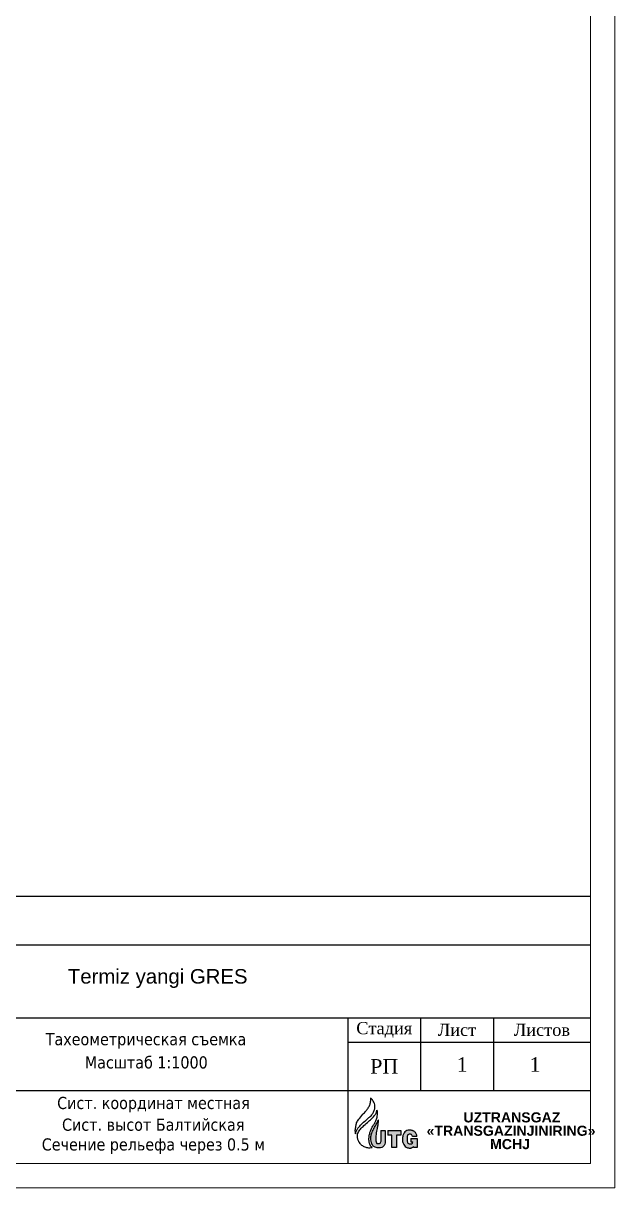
# Model space of a CAD drawing. Extents: x 108150 to 142535, y -18867 to -9422.
# Drawn here: x 142029.8 to 142151.7, y -14092.4 to -13852.6 of the extents above; entities that cross this region are included whole.
import ezdxf

# ---------------------------------------------------------------- set-up
doc = ezdxf.new("R2010")
doc.units = 0
doc.header["$MEASUREMENT"] = 0
doc.layers.add('12321', color=7, linetype='Continuous')
doc.layers.add('PDF2_Text', color=5, linetype='Continuous')
doc.layers.add('Text_blocks', color=7, linetype='Continuous', lineweight=5)
doc.styles.add('Arial straight', font='arial.ttf')
doc.styles.add('PDF Arial', font='arial.ttf')
doc.styles.add('Times300', font='times.ttf', dxfattribs={"height": 300})

msp = doc.modelspace()

# ---------------------------------------------------------------- hatches: boundary and pattern name
at = {"layer": '12321', "lineweight": 25, "ltscale": 2}
h = msp.add_hatch(color=170, dxfattribs=at)
h.dxf.hatch_style = 1
edge = h.paths.add_edge_path()
edge.add_line((142104.3839, -14080.6749), (142103.4286, -14080.6749))
edge.add_line((142103.4286, -14080.6749), (142103.4286, -14082.8901))
edge.add_spline(control_points=[(142103.4286, -14082.8901), (142103.4158, -14083.001), (142103.3956, -14083.1746), (142103.2299, -14083.3868), (142103.0172, -14083.4281), (142102.8014, -14083.4425), (142102.6456, -14083.3103), (142102.5528, -14083.1224), (142102.5143, -14082.8977), (142102.5186, -14082.522), (142102.5013, -14082.0558), (142102.5414, -14081.5402), (142102.602, -14081.0338), (142102.7279, -14080.5533), (142102.797, -14079.949), (142102.9612, -14079.2886), (142102.9517, -14078.7685), (142102.9466, -14078.4916)], knot_values=[0, 0, 0, 0, 0.32175029, 0.50372886, 0.7413174, 0.93122956, 1.11213119, 1.29654799, 1.53988838, 1.77020295, 2.39711599, 2.90378622, 3.28253457, 3.88886889, 4.35336348, 5.06194669, 5.86905617, 5.86905617, 5.86905617, 5.86905617], degree=3, periodic=0)
edge.add_spline(control_points=[(142102.9466, -14078.4916), (142102.9368, -14078.5128), (142102.8339, -14078.7366), (142102.5882, -14079.2445), (142102.1834, -14079.9806), (142101.7815, -14080.7544), (142101.4344, -14081.5228), (142101.4217, -14082.0603), (142101.4152, -14082.3357)], knot_values=[0, 0, 0, 0, 0.06833028, 0.72117683, 1.65163806, 2.52459263, 3.28438922, 4.0823675, 4.0823675, 4.0823675, 4.0823675], degree=3, periodic=0)
edge.add_spline(control_points=[(142101.4152, -14082.3357), (142101.4189, -14082.4102), (142101.4331, -14082.6947), (142101.4894, -14083.1863), (142101.7555, -14083.7896), (142102.3439, -14084.172), (142103.0178, -14084.3069), (142103.6811, -14084.182), (142104.1716, -14083.7898), (142104.354, -14083.2997), (142104.3758, -14082.9942), (142104.3839, -14082.8813)], knot_values=[0, 0, 0, 0, 0.2184505, 0.83381126, 1.44661398, 2.07318585, 2.80467327, 3.4162574, 3.99187545, 4.55748986, 4.88904194, 4.88904194, 4.88904194, 4.88904194], degree=3, periodic=0)
edge.add_line((142104.3839, -14082.8813), (142104.3839, -14080.6749))
h = msp.add_hatch(color=170, dxfattribs=at)
h.dxf.hatch_style = 1
h.paths.add_polyline_path([(142106.6929, -14081.5989), (142107.5852, -14081.5989), (142107.5852, -14080.6749), (142104.8819, -14080.6749), (142104.8819, -14081.5989), (142105.7208, -14081.5989), (142105.7208, -14084.1559), (142106.6929, -14084.1559)])
h = msp.add_hatch(color=170, dxfattribs=at)
h.dxf.hatch_style = 1
edge = h.paths.add_edge_path()
edge.add_spline(control_points=[(142110.872, -14081.8876), (142110.868, -14081.8017), (142110.8597, -14081.6228), (142110.7802, -14081.3526), (142110.6391, -14081.102), (142110.469, -14080.9383), (142110.3045, -14080.822), (142110.1586, -14080.7264), (142109.9563, -14080.6703), (142109.7333, -14080.6103), (142109.4247, -14080.6121), (142109.037, -14080.595), (142108.5798, -14080.7591), (142108.2368, -14081.158), (142108.0174, -14081.6159), (142107.9035, -14082.2154), (142107.8845, -14082.7682), (142108.0101, -14083.2679), (142108.2176, -14083.6053), (142108.4621, -14083.9858), (142108.834, -14084.1789), (142109.1551, -14084.2696), (142109.3913, -14084.2978), (142109.6288, -14084.2811), (142109.8446, -14084.1965), (142110.0229, -14084.0797), (142110.1447, -14084.0002), (142110.1945, -14083.9678)], knot_values=[0, 0, 0, 0, 0.25111067, 0.5227896, 0.81665353, 1.0828984, 1.20521301, 1.40771753, 1.58789185, 1.81639069, 2.08087123, 2.48608788, 2.94981708, 3.44112246, 3.985778, 4.42046793, 5.22027539, 5.58514014, 5.90745935, 6.37746939, 6.88525477, 7.08490717, 7.35582828, 7.57743803, 7.77434882, 8.02634128, 8.20040993, 8.20040993, 8.20040993, 8.20040993], degree=3, periodic=0)
edge.add_line((142110.1945, -14083.9678), (142110.1945, -14084.1489))
edge.add_line((142110.1945, -14084.1489), (142110.9193, -14084.1489))
edge.add_line((142110.9193, -14084.1489), (142110.9193, -14082.3024))
edge.add_line((142110.9193, -14082.3024), (142109.6144, -14082.3024))
edge.add_line((142109.6144, -14082.3024), (142109.6144, -14082.9714))
edge.add_line((142109.6144, -14082.9714), (142110.0191, -14082.9714))
edge.add_spline(control_points=[(142110.0191, -14082.9714), (142110.0234, -14083.0359), (142110.032, -14083.1643), (142109.9259, -14083.3283), (142109.7475, -14083.4429), (142109.5299, -14083.4356), (142109.2769, -14083.4421), (142109.0363, -14083.2883), (142108.9127, -14082.9974), (142108.8635, -14082.6701), (142108.8772, -14082.3133), (142108.877, -14081.9995), (142108.9209, -14081.7322), (142109.047, -14081.5298), (142109.2811, -14081.404), (142109.5502, -14081.3985), (142109.7944, -14081.5075), (142109.9585, -14081.6837), (142109.9617, -14081.8312), (142109.963, -14081.8876)], knot_values=[0, 0, 0, 0, 0.18476977, 0.36821541, 0.54027769, 0.78268383, 0.98616211, 1.27703997, 1.54700192, 1.88874392, 2.2406241, 2.58982635, 2.80813824, 3.0254609, 3.2613069, 3.55693344, 3.77661183, 4.03780399, 4.19947695, 4.19947695, 4.19947695, 4.19947695], degree=3, periodic=0)
edge.add_line((142109.963, -14081.8876), (142110.872, -14081.8876))

# ---------------------------------------------------------------- linework, layer by layer
at = {"color": 0, "linetype": 'Continuous', "lineweight": 13}
for p, q in [((142151.6637, -12894.5928), (142151.6637, -14092.4422)), ((142146.6637, -12899.5928), (142146.6637, -14087.4422)), ((142146.6637, -14087.4422), (139133.4587, -14087.4422)), ((142151.6637, -14092.4422), (139113.4587, -14092.4422))]:
    msp.add_line(p, q, dxfattribs=at)
at = {"color": 0, "lineweight": 25}
msp.add_line((142146.6637, -14032.4422), (141961.6637, -14032.4422), dxfattribs=at)
at = {"lineweight": 25}
for p, q in [((142026.6637, -14042.4422), (142146.6637, -14042.4422)), ((142026.6637, -14057.4422), (142146.6637, -14057.4422)), ((142096.6637, -14057.4422), (142096.6637, -14087.4422)), ((142111.6637, -14057.4422), (142111.6637, -14072.4422)), ((142126.6637, -14057.4422), (142126.6637, -14072.4422)), ((142096.6637, -14062.4422), (142146.6637, -14062.4422)), ((142026.6637, -14072.4422), (142146.6637, -14072.4422))]:
    msp.add_line(p, q, dxfattribs=at)
at = {"layer": '12321', "color": 170, "lineweight": 25, "ltscale": 2}
for p, q in [((142103.4286, -14080.6749), (142104.3839, -14080.6749)), ((142103.4286, -14080.6749), (142103.4286, -14082.8901)), ((142104.3839, -14080.6749), (142104.3839, -14082.8813)), ((142104.8819, -14080.6749), (142107.5852, -14080.6749)), ((142104.8819, -14080.6749), (142104.8819, -14081.5989)), ((142105.7208, -14081.5989), (142104.8819, -14081.5989)), ((142105.7208, -14084.1559), (142105.7208, -14081.5989)), ((142107.5852, -14081.5989), (142106.6929, -14081.5989)), ((142106.6929, -14081.5989), (142106.6929, -14084.1559)), ((142107.5852, -14080.6749), (142107.5852, -14081.5989)), ((142109.6144, -14082.3024), (142110.9193, -14082.3024)), ((142109.6144, -14082.3024), (142109.6144, -14082.9714)), ((142110.872, -14081.8876), (142109.963, -14081.8876)), ((142110.9193, -14082.3024), (142110.9193, -14084.1489)), ((142106.6929, -14084.1559), (142105.7208, -14084.1559)), ((142109.6144, -14082.9714), (142110.0191, -14082.9714)), ((142110.1945, -14084.1489), (142110.1945, -14083.9678)), ((142110.9193, -14084.1489), (142110.1945, -14084.1489))]:
    msp.add_line(p, q, dxfattribs=at)
at = {"layer": '12321', "color": 150, "lineweight": 25, "ltscale": 2}
for points in [[(142098.2633, -14081.3364), (142098.1975, -14080.5827), (142098.3192, -14079.7249), (142098.4679, -14079.0967), (142098.9409, -14078.3537), (142099.7794, -14077.3181), (142100.3473, -14076.6621), (142100.6987, -14076.223), (142100.9352, -14075.8718), (142101.2296, -14075.2209), (142101.3099, -14074.9084), (142101.3684, -14074.4567), (142101.3733, -14074.1139), (142101.3595, -14073.9302)], [(142098.2633, -14081.3364), (142098.4326, -14080.7061), (142098.7501, -14080.207), (142099.2918, -14079.5809), (142100.1335, -14078.7666), (142100.6953, -14078.266), (142101.2909, -14077.7451), (142101.8115, -14077.1414), (142102.0831, -14076.5533), (142102.1998, -14076.1677), (142102.2222, -14075.3905), (142102.0357, -14074.8295), (142101.7559, -14074.3594), (142101.4956, -14074.0897), (142101.3595, -14073.9302)]]:
    msp.add_spline(points, degree=3, dxfattribs=at)
at = {"layer": '12321', "color": 82, "lineweight": 25, "ltscale": 2, "true_color": 0x41c20a}
for points in [[(142101.6513, -14084.2476), (142100.7929, -14084.2508), (142100.0338, -14084.0094), (142099.4328, -14083.5988), (142098.9534, -14082.9928), (142098.8558, -14082.8108), (142098.6525, -14082.2136), (142098.6276, -14081.6122), (142098.7545, -14081.1468), (142099.2481, -14080.3676), (142099.9806, -14079.6519), (142100.9331, -14078.7708), (142101.7499, -14078.0676), (142102.0925, -14077.6714), (142102.4876, -14077.0557), (142102.598, -14076.7345), (142102.6616, -14076.4364)], [(142101.6513, -14084.2476), (142101.1702, -14083.4412), (142101.021, -14082.8113), (142101.0547, -14081.8422), (142101.2172, -14081.0901), (142101.4347, -14080.4736), (142101.9762, -14079.5169), (142102.2683, -14078.9681), (142102.5853, -14078.2967), (142102.6865, -14077.9128), (142102.7468, -14077.4432), (142102.7708, -14077.0382), (142102.7433, -14076.7119), (142102.6616, -14076.4364)]]:
    msp.add_spline(points, degree=3, dxfattribs=at)
at = {"layer": '12321', "color": 170, "lineweight": 25, "ltscale": 2}
for points in [[(142101.4152, -14082.3357), (142101.4898, -14081.5214), (142101.7703, -14080.7952), (142102.1778, -14079.9989), (142102.6252, -14079.157), (142102.9173, -14078.5552), (142102.9466, -14078.4916)], [(142103.4286, -14082.8901), (142103.3523, -14083.2108), (142103.2324, -14083.3536), (142102.9998, -14083.4255), (142102.8054, -14083.4172), (142102.6581, -14083.3048), (142102.5693, -14083.138), (142102.5213, -14082.8933), (142102.516, -14082.6573), (142102.5133, -14082.015), (142102.5489, -14081.497), (142102.5995, -14081.1122), (142102.7237, -14080.5035), (142102.7957, -14080.033), (142102.9235, -14079.3183), (142102.9466, -14078.4916)], [(142104.3839, -14082.8813), (142104.3475, -14083.2191), (142104.1291, -14083.7559), (142103.6728, -14084.1296), (142103.0602, -14084.2619), (142102.3251, -14084.1154), (142101.8005, -14083.7453), (142101.5217, -14083.1827), (142101.4276, -14082.5592), (142101.4152, -14082.3357)], [(142110.872, -14081.8876), (142110.8502, -14081.6312), (142110.7729, -14081.3638), (142110.6221, -14081.1031), (142110.4278, -14080.9117), (142110.3263, -14080.8381), (142110.1476, -14080.7326), (142109.9722, -14080.6749), (142109.7439, -14080.6232), (142109.4732, -14080.6101), (142109.0582, -14080.6215), (142108.6133, -14080.7885), (142108.2675, -14081.1544), (142108.0268, -14081.6579), (142107.9349, -14082.0937), (142107.9322, -14082.9133), (142108.0321, -14083.2735), (142108.1923, -14083.5623), (142108.4839, -14083.9457), (142108.9358, -14084.2035), (142109.1328, -14084.2586), (142109.4086, -14084.2901), (142109.6347, -14084.2685), (142109.8238, -14084.1982), (142110.0451, -14084.0652), (142110.1945, -14083.9678)], [(142109.963, -14081.8876), (142109.9439, -14081.723), (142109.7754, -14081.5151), (142109.57, -14081.423), (142109.2672, -14081.4309), (142109.0565, -14081.5493), (142108.9354, -14081.7362), (142108.889, -14081.955), (142108.8748, -14082.3126), (142108.8748, -14082.6731), (142108.9328, -14083.0185), (142109.0565, -14083.2659), (142109.3093, -14083.4238), (142109.5173, -14083.4379), (142109.7647, -14083.4149), (142109.914, -14083.3212), (142110.0117, -14083.1606), (142110.0191, -14082.9714)]]:
    msp.add_spline(points, degree=3, dxfattribs=at)

# ---------------------------------------------------------------- texts
at = {"lineweight": 25, "insert": (142038.9581, -14047.4062), "char_height": 3, "width": 96.963671, "attachment_point": 1, "style": 'Arial straight'}
msp.add_mtext('Termiz yangi GRES', dxfattribs=at)
at = {"lineweight": 25, "ltscale": 50, "attachment_point": 5}
for s, insert, char_height in [('{\\fTimes New Roman|b0|i0|c204|p18;Стадия}', (142104.1637, -14059.9422), 2.5), ('{\\fTimes New Roman|b0|i0|c204|p18;Лист}', (142119.1637, -14059.9422), 2.5), ('{\\fTimes New Roman|b0|i0|c204|p18;Листов}', (142136.6637, -14059.9422), 2.5), ('{\\fTahoma|b0|i0|c204|p34;Тахеометрическая съемка}', (142055.0594, -14062.2054), 2.5), ('{\\fTahoma|b0|i0|c204|p34;Масштаб\\fTahoma|b0|i0|c0|p34; 1\\fTahoma|b0|i0|c204|p34;:\\fTahoma|b0|i0|c0|p34;1000}', (142055.1155, -14066.6525), 2.5), ('{\\fTimes New Roman|b0|i0|c204|p18;РП}', (142104.1637, -14067.4422), 3), ('{\\fTahoma|b0|i0|c204|p34;Сист. координат местная}', (142056.5957, -14075.3407), 2.5), ('{\\fTahoma|b0|i0|c204|p34;Сист. высот Балтийская}', (142056.5458, -14079.4796), 2.5), ('{\\fTahoma|b0|i0|c204|p34;Сечение рельефа через 0.5 м}', (142056.5939, -14083.8823), 2.5)]:
    msp.add_mtext(s, dxfattribs=dict(at, insert=insert, char_height=char_height))
at = {"layer": 'PDF2_Text', "lineweight": 25, "char_height": 2.07708, "attachment_point": 7, "style": 'PDF Arial'}
for s, insert in [('{\\fArial|b1|i0|c204|p34;UZTRANSGAZ}', (142120.478, -14079.0187)), ('{\\fArial|b1|i0|c204|p34;«TRANSGAZINJINIRING»}', (142112.8797, -14081.7744)), ('{\\fArial|b1|i0|c204|p34;MCHJ}', (142125.9773, -14084.5301))]:
    msp.add_mtext(s, dxfattribs=dict(at, insert=insert))
at = {"layer": 'Text_blocks', "lineweight": 25, "char_height": 3, "width": 70.000011, "attachment_point": 1, "style": 'Times300'}
for insert in [(142084.5913, -14065.566), (142099.5913, -14065.566)]:
    msp.add_mtext('\\pi34.51118;{\\T0.9;\\C0;1}', dxfattribs=dict(at, insert=insert))

doc.saveas('drawing.dxf')
